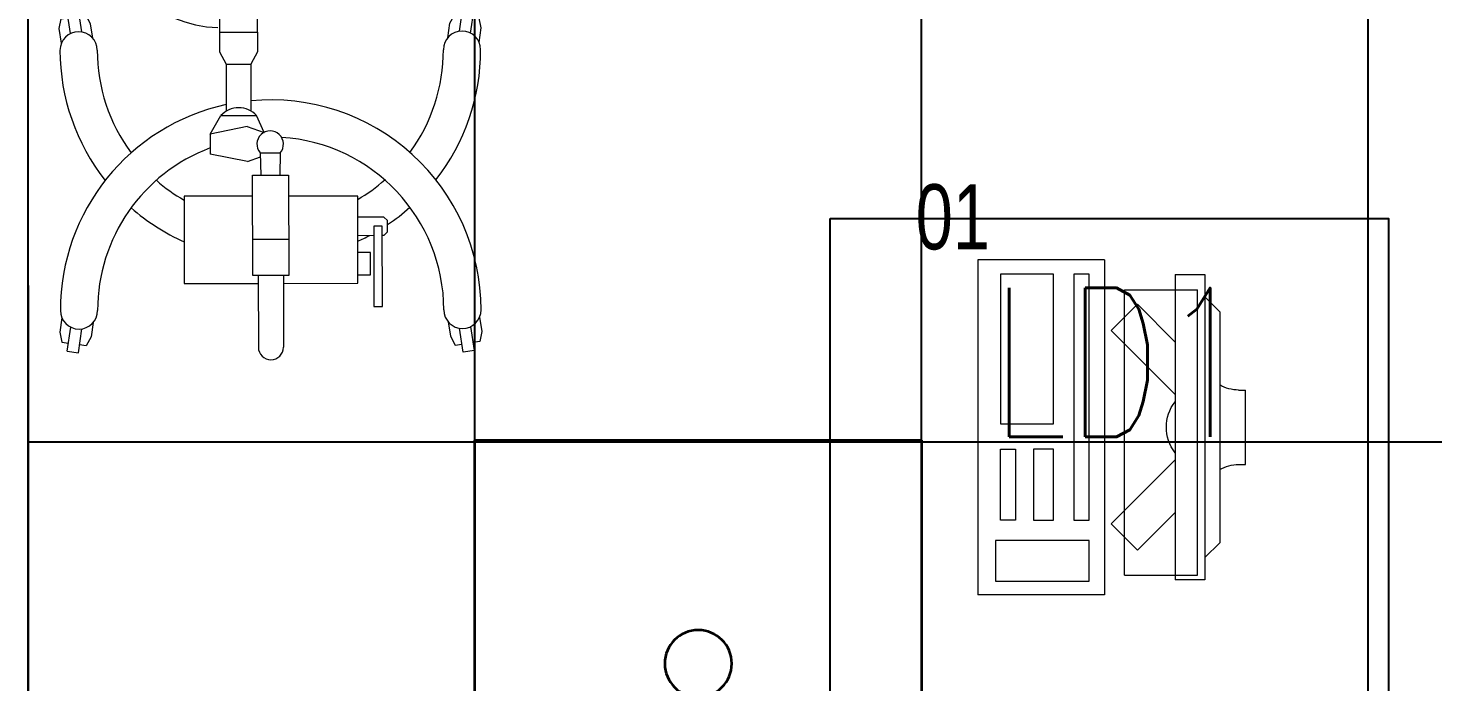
# Model space of a CAD drawing. Extents: x -12260 to 57327, y -29287 to 19916.
# Drawn here: x 44776 to 46663, y -11952 to -11074 of the extents above; entities that cross this region are included whole.
import ezdxf
from ezdxf.enums import TextEntityAlignment as Align

# ---------------------------------------------------------------- set-up
doc = ezdxf.new("R2010")
doc.units = 0
doc.header["$LTSCALE"] = 0.25
doc.linetypes.add('DASHDOT', pattern=[25.4, 12.7, -6.35, 0, -6.35])
for name, color, linetype, lineweight in [('01-First Floor$0$72_EGR_EQP_TAG', 142, 'Continuous', 5), ('01-First Floor$0$LOADING', 253, 'Continuous', 5), ('01-First Floor$0$Walls', 251, 'Continuous', 5), ('E-LITE-CIRC-NUMB', 6, 'Continuous', 25), ('E-LITE-CLNG', 150, 'Continuous', 35), ('E-LITE-CLNG-CNDT', 6, 'DASHDOT', 35), ('E-LITE-CTRL', 6, 'Continuous', 25), ('E-LITE-IDEN', 6, 'Continuous', 25)]:
    doc.layers.add(name, color=color, linetype=linetype, lineweight=lineweight)
doc.layers.add('01-First Floor$0$FALSE CEILING', color=251, linetype='Continuous')
doc.layers.add('01-First Floor$0$X-WHITE glass', color=255, linetype='Continuous')
doc.styles.add('01-First Floor$0$X3G_ENTITY_257CFD', font='swisscl.ttf', dxfattribs={"height": 200})
doc.styles.add('DC_SIMPLEX', font='SIMPLEX.shx', dxfattribs={"width": 0.7})

# ---------------------------------------------------------------- blocks, each defined once
blk = doc.blocks.new('01-First Floor$0$ITCWLS1-P')
at = {"layer": '01-First Floor$0$LOADING'}
for p, q in [((-0.17, 0.45), (-0.17, 0)), ((-0.17, 0.45), (0, 0.45)), ((0, 0.45), (0, 0)), ((-0.2651, 0.43, 0), (-0.3051, 0.43, 0)), ((-0.3051, 0.43, 0), (-0.3051, 0.02, 0)), ((-0.2651, 0.43, 0), (-0.2651, 0.02, 0)), ((-0.1496, 0.4305), (-0.1291, 0.4305)), ((-0.1291, 0.4305), (-0.1291, 0.4089)), ((-0.3251, 0.38, 0), (-0.3051, 0.4, 0)), ((-0.197, 0.4094), (-0.295, 0.4094)), ((-0.295, 0.0264), (-0.295, 0.4094)), ((-0.197, 0.0264), (-0.197, 0.4094)), ((-0.3251, 0.38, 0), (-0.3251, 0.07, 0)), ((-0.3503, 0.275), (-0.3596, 0.275)), ((-0.3596, 0.175), (-0.3596, 0.275)), ((-0.3503, 0.175), (-0.3596, 0.175)), ((-0.3251, 0.07, 0), (-0.3051, 0.05, 0)), ((-0.3051, 0.02, 0), (-0.2651, 0.02, 0)), ((-0.197, 0.0264), (-0.295, 0.0264)), ((-0.17, 0), (0, 0))]:
    blk.add_line(p, q, dxfattribs=at)
at = {"layer": '01-First Floor$0$LOADING', "extrusion": (2.48281e-10, 3.18408e-10, -1)}
for p, q in [((-0.2651, 0.3395), (-0.2144, 0.3902)), ((-0.1791, 0.3548), (-0.2144, 0.3902)), ((-0.2651, 0.2688), (-0.1791, 0.3548))]:
    blk.add_line(p, q, dxfattribs=at)
at = {"layer": '01-First Floor$0$LOADING', "extrusion": (2.48281e-10, -3.18408e-10, -1)}
for p, q in [((-0.2651, 0.1812), (-0.1791, 0.0952)), ((-0.2651, 0.1105), (-0.2144, 0.0598)), ((-0.1791, 0.0952), (-0.2144, 0.0598))]:
    blk.add_line(p, q, dxfattribs=at)
at = {"layer": '01-First Floor$0$LOADING'}
for points in [[(-0.1291, 0.4089), (-0.1291, 0.1), (-0.1496, 0.1), (-0.1496, 0.4305)], [(-0.1496, 0.1), (-0.1496, 0.1), (-0.1496, 0.1), (-0.1496, 0.1), (-0.1496, 0.1), (-0.1496, 0.1), (-0.1496, 0.1), (-0.1496, 0.1), (-0.1496, 0.1)], [(-0.1496, 0.1), (-0.1496, 0.1), (-0.1496, 0.1), (-0.1496, 0.1), (-0.1496, 0.1), (-0.1496, 0.1), (-0.1496, 0.1), (-0.1496, 0.1), (-0.1496, 0.1), (-0.1496, 0.1), (-0.1496, 0.1), (-0.1496, 0.1), (-0.1496, 0.1), (-0.1496, 0.1), (-0.1496, 0.1), (-0.1496, 0.1), (-0.1496, 0.1), (-0.1496, 0.1)], [(-0.1496, 0.1), (-0.1496, 0.1), (-0.1496, 0.1), (-0.1496, 0.1), (-0.1496, 0.1), (-0.1496, 0.1), (-0.1496, 0.1), (-0.1496, 0.1), (-0.1496, 0.1), (-0.1496, 0.1)], [(-0.1496, 0.1), (-0.1496, 0.1), (-0.1496, 0.1), (-0.1496, 0.1), (-0.1496, 0.1), (-0.1496, 0.1), (-0.1496, 0.1)], [(-0.1496, 0.1), (-0.1496, 0.1), (-0.1496, 0.1), (-0.1496, 0.1), (-0.1496, 0.1), (-0.1496, 0.1), (-0.1496, 0.1), (-0.1496, 0.1), (-0.1496, 0.1), (-0.1496, 0.1)], [(-0.1496, 0.1), (-0.1496, 0.1), (-0.1496, 0.1), (-0.1496, 0.1), (-0.1496, 0.1), (-0.1496, 0.1), (-0.1496, 0.1), (-0.1496, 0.1), (-0.1496, 0.1), (-0.1496, 0.1), (-0.1496, 0.1), (-0.1496, 0.1), (-0.1496, 0.1), (-0.1496, 0.1), (-0.1496, 0.1)], [(-0.1496, 0.1), (-0.1496, 0.1), (-0.1496, 0.1), (-0.1496, 0.1), (-0.1496, 0.1), (-0.1496, 0.1), (-0.1496, 0.1), (-0.1496, 0.1), (-0.1496, 0.1), (-0.1496, 0.1)], [(-0.1496, 0.1), (-0.1496, 0.1), (-0.1496, 0.1), (-0.1496, 0.1), (-0.1496, 0.1), (-0.1496, 0.1), (-0.1496, 0.1), (-0.1496, 0.1), (-0.1496, 0.1), (-0.1496, 0.1)], [(-0.1496, 0.1), (-0.1496, 0.1), (-0.1496, 0.1), (-0.1496, 0.1), (-0.1496, 0.1), (-0.1496, 0.1), (-0.1496, 0.1), (-0.1496, 0.1), (-0.1496, 0.1), (-0.1496, 0.1), (-0.1496, 0.1), (-0.1496, 0.1), (-0.1496, 0.1), (-0.1496, 0.1), (-0.1496, 0.1), (-0.1496, 0.1), (-0.1496, 0.1), (-0.1496, 0.1), (-0.1496, 0.1), (-0.1496, 0.1), (-0.1496, 0.1), (-0.1496, 0.1), (-0.1496, 0.1), (-0.1496, 0.1), (-0.1496, 0.1), (-0.1496, 0.1), (-0.1496, 0.1), (-0.1496, 0.1), (-0.1496, 0.1), (-0.1496, 0.1), (-0.1496, 0.1), (-0.1496, 0.1), (-0.1496, 0.1), (-0.1496, 0.1), (-0.1496, 0.1), (-0.1496, 0.1), (-0.1496, 0.1), (-0.1496, 0.1), (-0.1496, 0.1), (-0.1496, 0.1), (-0.1496, 0.1), (-0.1496, 0.1), (-0.1496, 0.1), (-0.1496, 0.1), (-0.1496, 0.1), (-0.1496, 0.1), (-0.1496, 0.1), (-0.1496, 0.1), (-0.1496, 0.1), (-0.1496, 0.1), (-0.1496, 0.1), (-0.1496, 0.1), (-0.1496, 0.1), (-0.1496, 0.1)], [(-0.1496, 0.1), (-0.1496, 0.1), (-0.1496, 0.1), (-0.1496, 0.1), (-0.1496, 0.1), (-0.1496, 0.1), (-0.1496, 0.1), (-0.1496, 0.1), (-0.1496, 0.1), (-0.1496, 0.1), (-0.1496, 0.1), (-0.1496, 0.1), (-0.1496, 0.1), (-0.1496, 0.1), (-0.1496, 0.1), (-0.1496, 0.1), (-0.1496, 0.1), (-0.1496, 0.1), (-0.1496, 0.1), (-0.1496, 0.1), (-0.1496, 0.1), (-0.1496, 0.1), (-0.1496, 0.1), (-0.1496, 0.1), (-0.1496, 0.1), (-0.1496, 0.1), (-0.1496, 0.1), (-0.1496, 0.1), (-0.1496, 0.1), (-0.1496, 0.1), (-0.1496, 0.1), (-0.1496, 0.1), (-0.1496, 0.1), (-0.1496, 0.1), (-0.1496, 0.1), (-0.1496, 0.1), (-0.1496, 0.1), (-0.1496, 0.1), (-0.1496, 0.1), (-0.1496, 0.1), (-0.1496, 0.1), (-0.1496, 0.1), (-0.1496, 0.1), (-0.1496, 0.1), (-0.1496, 0.1), (-0.1496, 0.1), (-0.1496, 0.1), (-0.1496, 0.1), (-0.1496, 0.1), (-0.1496, 0.1), (-0.1496, 0.1), (-0.1496, 0.1), (-0.1496, 0.1), (-0.1496, 0.1), (-0.1496, 0.1), (-0.1496, 0.1), (-0.1496, 0.1), (-0.1496, 0.1), (-0.1496, 0.1), (-0.1496, 0.1), (-0.1496, 0.1), (-0.1496, 0.1), (-0.1496, 0.1), (-0.1496, 0.1), (-0.1496, 0.1), (-0.1496, 0.1), (-0.1496, 0.1), (-0.1496, 0.1), (-0.1496, 0.1), (-0.1496, 0.1), (-0.1496, 0.1), (-0.1496, 0.1), (-0.1496, 0.1), (-0.1496, 0.1), (-0.1496, 0.1), (-0.1496, 0.1), (-0.1496, 0.1), (-0.1496, 0.1), (-0.1496, 0.1), (-0.1496, 0.1), (-0.1496, 0.1), (-0.1496, 0.1), (-0.1496, 0.1), (-0.1496, 0.1), (-0.1496, 0.1), (-0.1496, 0.1), (-0.1496, 0.1), (-0.1496, 0.1), (-0.1496, 0.1)], [(-0.1496, 0.1), (-0.1496, 0.1), (-0.1496, 0.1), (-0.1496, 0.1), (-0.1496, 0.1), (-0.1496, 0.1), (-0.1496, 0.1), (-0.1496, 0.1), (-0.1496, 0.1), (-0.1496, 0.1), (-0.1496, 0.1), (-0.1496, 0.1)], [(-0.1496, 0.1), (-0.1496, 0.1), (-0.1496, 0.1), (-0.1496, 0.1), (-0.1496, 0.1), (-0.1496, 0.1), (-0.1496, 0.1)], [(-0.1496, 0.1), (-0.1496, 0.1), (-0.1496, 0.1), (-0.1496, 0.1), (-0.1496, 0.1), (-0.1496, 0.1), (-0.1496, 0.1), (-0.1496, 0.1), (-0.1496, 0.1), (-0.1496, 0.1), (-0.1496, 0.1), (-0.1496, 0.1), (-0.1496, 0.1), (-0.1496, 0.1), (-0.1496, 0.1), (-0.1496, 0.1), (-0.1496, 0.1)], [(-0.1496, 0.1), (-0.1496, 0.1), (-0.1496, 0.1), (-0.1496, 0.1), (-0.1496, 0.1), (-0.1496, 0.1), (-0.1496, 0.1), (-0.1496, 0.1), (-0.1496, 0.1), (-0.1496, 0.1), (-0.1496, 0.1), (-0.1496, 0.1), (-0.1496, 0.1), (-0.1496, 0.1), (-0.1496, 0.1), (-0.1496, 0.1), (-0.1496, 0.1), (-0.1496, 0.1), (-0.1496, 0.1), (-0.1496, 0.1), (-0.1496, 0.1), (-0.1496, 0.1), (-0.1496, 0.1), (-0.1496, 0.1), (-0.1496, 0.1), (-0.1496, 0.1), (-0.1496, 0.1), (-0.1496, 0.1), (-0.1496, 0.1), (-0.1496, 0.1), (-0.1496, 0.1), (-0.1496, 0.1), (-0.1496, 0.1), (-0.1496, 0.1), (-0.1496, 0.1), (-0.1496, 0.1), (-0.1496, 0.1), (-0.1496, 0.1), (-0.1496, 0.1), (-0.1496, 0.1), (-0.1496, 0.1), (-0.1496, 0.1), (-0.1496, 0.1), (-0.1496, 0.1), (-0.1496, 0.1), (-0.1496, 0.1), (-0.1496, 0.1), (-0.1496, 0.1), (-0.1496, 0.1), (-0.1496, 0.1), (-0.1496, 0.1), (-0.1496, 0.1), (-0.1496, 0.1), (-0.1496, 0.1), (-0.1496, 0.1), (-0.1496, 0.1), (-0.1496, 0.1), (-0.1496, 0.1), (-0.1496, 0.1), (-0.1496, 0.1), (-0.1496, 0.1), (-0.1496, 0.1), (-0.1496, 0.1), (-0.1496, 0.1), (-0.1496, 0.1), (-0.1496, 0.1), (-0.1496, 0.1), (-0.1496, 0.1), (-0.1496, 0.1), (-0.1496, 0.1), (-0.1496, 0.1), (-0.1496, 0.1), (-0.1496, 0.1), (-0.1496, 0.1), (-0.1496, 0.1), (-0.1496, 0.1), (-0.1496, 0.1), (-0.1496, 0.1), (-0.1496, 0.1), (-0.1496, 0.1), (-0.1496, 0.1), (-0.1496, 0.1), (-0.1496, 0.1), (-0.1496, 0.1), (-0.1496, 0.1), (-0.1496, 0.1), (-0.1496, 0.1), (-0.1496, 0.1), (-0.1496, 0.1), (-0.1496, 0.1), (-0.1496, 0.1), (-0.1496, 0.1), (-0.1496, 0.1), (-0.1496, 0.1), (-0.1496, 0.1), (-0.1496, 0.1), (-0.1496, 0.1), (-0.1496, 0.1), (-0.1496, 0.1), (-0.1496, 0.1), (-0.1496, 0.1), (-0.1496, 0.1), (-0.1496, 0.1), (-0.1496, 0.1), (-0.1496, 0.1), (-0.1496, 0.1), (-0.1496, 0.1), (-0.1496, 0.1), (-0.1496, 0.1), (-0.1496, 0.1), (-0.1496, 0.1)], [(-0.1496, 0.1), (-0.1496, 0.1), (-0.1496, 0.1), (-0.1496, 0.1), (-0.1496, 0.1), (-0.1496, 0.1), (-0.1496, 0.1), (-0.1496, 0.1)]]:
    blk.add_lwpolyline(points, dxfattribs=at)
for points in [[(-0.1019, 0.4305), (-0.0304, 0.4305), (-0.0304, 0.2294), (-0.1019, 0.2294)], [(-0.1019, 0.1954), (-0.0747, 0.1954), (-0.0747, 0.1), (-0.1019, 0.1)], [(-0.0304, 0.1954), (-0.0508, 0.1954), (-0.0508, 0.1), (-0.0304, 0.1)], [(-0.1496, 0.1), (-0.1496, 0.1), (-0.1496, 0.1), (-0.1496, 0.1), (-0.1496, 0.1), (-0.1496, 0.1), (-0.1496, 0.1), (-0.1496, 0.1), (-0.1496, 0.1), (-0.1496, 0.1), (-0.1496, 0.1), (-0.1496, 0.1), (-0.1496, 0.1), (-0.1496, 0.1), (-0.1496, 0.1), (-0.1496, 0.1), (-0.1496, 0.1), (-0.1496, 0.1), (-0.1496, 0.1), (-0.1496, 0.1), (-0.1496, 0.1), (-0.1496, 0.1), (-0.1496, 0.1), (-0.1496, 0.1), (-0.1496, 0.1), (-0.1496, 0.1), (-0.1496, 0.1), (-0.1496, 0.1), (-0.1496, 0.1), (-0.1496, 0.1), (-0.1496, 0.1), (-0.1496, 0.1), (-0.1496, 0.1), (-0.1496, 0.1), (-0.1496, 0.1), (-0.1496, 0.1), (-0.1496, 0.1), (-0.1496, 0.1), (-0.1496, 0.1), (-0.1496, 0.1), (-0.1496, 0.1), (-0.1496, 0.1), (-0.1496, 0.1), (-0.1496, 0.1), (-0.1496, 0.1), (-0.1496, 0.1), (-0.1496, 0.1), (-0.1496, 0.1), (-0.1496, 0.1), (-0.1496, 0.1), (-0.1496, 0.1), (-0.1496, 0.1), (-0.1496, 0.1), (-0.1496, 0.1), (-0.1496, 0.1), (-0.1496, 0.1), (-0.1496, 0.1), (-0.1496, 0.1), (-0.1496, 0.1), (-0.1496, 0.1), (-0.1496, 0.1), (-0.1496, 0.1), (-0.1496, 0.1), (-0.1496, 0.1), (-0.1496, 0.1), (-0.1496, 0.1), (-0.1496, 0.1), (-0.1496, 0.1), (-0.1496, 0.1), (-0.1496, 0.1), (-0.1496, 0.1), (-0.1496, 0.1), (-0.1496, 0.1), (-0.1496, 0.1), (-0.1496, 0.1), (-0.1496, 0.1), (-0.1496, 0.1), (-0.1496, 0.1), (-0.1496, 0.1), (-0.1496, 0.1), (-0.1496, 0.1), (-0.1496, 0.1), (-0.1496, 0.1), (-0.1496, 0.1), (-0.1496, 0.1), (-0.1496, 0.1), (-0.1496, 0.1), (-0.1496, 0.1), (-0.1496, 0.1), (-0.1496, 0.1), (-0.1496, 0.1), (-0.1496, 0.1), (-0.1496, 0.1), (-0.1496, 0.1), (-0.1496, 0.1), (-0.1496, 0.1), (-0.1496, 0.1), (-0.1496, 0.1), (-0.1496, 0.1), (-0.1496, 0.1), (-0.1496, 0.1), (-0.1496, 0.1), (-0.1496, 0.1), (-0.1496, 0.1), (-0.1496, 0.1), (-0.1496, 0.1), (-0.1496, 0.1), (-0.1496, 0.1), (-0.1496, 0.1), (-0.1496, 0.1), (-0.1496, 0.1), (-0.1496, 0.1), (-0.1496, 0.1), (-0.1496, 0.1), (-0.1496, 0.1), (-0.1496, 0.1), (-0.1496, 0.1), (-0.1496, 0.1), (-0.1496, 0.1), (-0.1496, 0.1), (-0.1496, 0.1), (-0.1496, 0.1), (-0.1496, 0.1), (-0.1496, 0.1), (-0.1496, 0.1), (-0.1496, 0.1), (-0.1496, 0.1), (-0.1496, 0.1), (-0.1496, 0.1), (-0.1496, 0.1), (-0.1496, 0.1), (-0.1496, 0.1), (-0.1496, 0.1), (-0.1496, 0.1), (-0.1496, 0.1), (-0.1496, 0.1), (-0.1496, 0.1), (-0.1496, 0.1), (-0.1496, 0.1), (-0.1496, 0.1), (-0.1496, 0.1), (-0.1496, 0.1), (-0.1496, 0.1), (-0.1496, 0.1), (-0.1496, 0.1), (-0.1496, 0.1), (-0.1496, 0.1), (-0.1496, 0.1), (-0.1496, 0.1), (-0.1496, 0.1), (-0.1496, 0.1), (-0.1496, 0.1), (-0.1496, 0.1), (-0.1496, 0.1), (-0.1496, 0.1), (-0.1496, 0.1), (-0.1496, 0.1), (-0.1496, 0.1), (-0.1496, 0.1), (-0.1496, 0.1), (-0.1496, 0.1), (-0.1496, 0.1), (-0.1496, 0.1), (-0.1496, 0.1), (-0.1496, 0.1), (-0.1496, 0.1), (-0.1496, 0.1), (-0.1496, 0.1), (-0.1496, 0.1), (-0.1496, 0.1), (-0.1496, 0.1), (-0.1496, 0.1), (-0.1496, 0.1), (-0.1496, 0.1), (-0.1496, 0.1), (-0.1496, 0.1), (-0.1496, 0.1), (-0.1496, 0.1), (-0.1496, 0.1), (-0.1496, 0.1), (-0.1496, 0.1), (-0.1496, 0.1), (-0.1496, 0.1), (-0.1496, 0.1), (-0.1496, 0.1), (-0.1496, 0.1), (-0.1496, 0.1), (-0.1496, 0.1), (-0.1496, 0.1), (-0.1496, 0.1), (-0.1496, 0.1), (-0.1496, 0.1), (-0.1496, 0.1), (-0.1496, 0.1), (-0.1496, 0.1), (-0.1496, 0.1), (-0.1496, 0.1), (-0.1496, 0.1), (-0.1496, 0.1), (-0.1496, 0.1), (-0.1496, 0.1), (-0.1496, 0.1), (-0.1496, 0.1), (-0.1496, 0.1), (-0.1496, 0.1), (-0.1496, 0.1), (-0.1496, 0.1), (-0.1496, 0.1), (-0.1496, 0.1), (-0.1496, 0.1), (-0.1496, 0.1), (-0.1496, 0.1), (-0.1496, 0.1), (-0.1496, 0.1), (-0.1496, 0.1), (-0.1496, 0.1), (-0.1496, 0.1), (-0.1496, 0.1), (-0.1496, 0.1), (-0.1496, 0.1), (-0.1496, 0.1), (-0.1496, 0.1), (-0.1496, 0.1), (-0.1496, 0.1), (-0.1496, 0.1), (-0.1496, 0.1), (-0.1496, 0.1), (-0.1496, 0.1), (-0.1496, 0.1), (-0.1496, 0.1), (-0.1496, 0.1), (-0.1496, 0.1), (-0.1496, 0.1), (-0.1496, 0.1), (-0.1496, 0.1), (-0.1496, 0.1), (-0.1496, 0.1), (-0.1496, 0.1), (-0.1496, 0.1), (-0.1496, 0.1), (-0.1496, 0.1), (-0.1496, 0.1), (-0.1496, 0.1), (-0.1496, 0.1), (-0.1496, 0.1), (-0.1496, 0.1), (-0.1496, 0.1), (-0.1496, 0.1), (-0.1496, 0.1), (-0.1496, 0.1), (-0.1496, 0.1), (-0.1496, 0.1), (-0.1496, 0.1), (-0.1496, 0.1), (-0.1496, 0.1), (-0.1496, 0.1), (-0.1496, 0.1), (-0.1496, 0.1), (-0.1496, 0.1), (-0.1496, 0.1), (-0.1496, 0.1), (-0.1496, 0.1), (-0.1496, 0.1), (-0.1496, 0.1), (-0.1496, 0.1), (-0.1496, 0.1), (-0.1496, 0.1), (-0.1496, 0.1), (-0.1496, 0.1), (-0.1496, 0.1), (-0.1496, 0.1), (-0.1496, 0.1), (-0.1496, 0.1), (-0.1496, 0.1), (-0.1496, 0.1), (-0.1496, 0.1), (-0.1496, 0.1)], [(-0.1496, 0.1), (-0.1496, 0.1), (-0.1496, 0.1), (-0.1496, 0.1), (-0.1496, 0.1), (-0.1496, 0.1), (-0.1496, 0.1), (-0.1496, 0.1), (-0.1496, 0.1), (-0.1496, 0.1), (-0.1496, 0.1), (-0.1496, 0.1), (-0.1496, 0.1), (-0.1496, 0.1), (-0.1496, 0.1), (-0.1496, 0.1), (-0.1496, 0.1), (-0.1496, 0.1), (-0.1496, 0.1), (-0.1496, 0.1), (-0.1496, 0.1), (-0.1496, 0.1), (-0.1496, 0.1), (-0.1496, 0.1), (-0.1496, 0.1), (-0.1496, 0.1), (-0.1496, 0.1), (-0.1496, 0.1), (-0.1496, 0.1), (-0.1496, 0.1), (-0.1496, 0.1), (-0.1496, 0.1), (-0.1496, 0.1), (-0.1496, 0.1), (-0.1496, 0.1), (-0.1496, 0.1), (-0.1496, 0.1), (-0.1496, 0.1), (-0.1496, 0.1), (-0.1496, 0.1), (-0.1496, 0.1), (-0.1496, 0.1), (-0.1496, 0.1), (-0.1496, 0.1), (-0.1496, 0.1), (-0.1496, 0.1), (-0.1496, 0.1), (-0.1496, 0.1), (-0.1496, 0.1), (-0.1496, 0.1), (-0.1496, 0.1), (-0.1496, 0.1), (-0.1496, 0.1), (-0.1496, 0.1), (-0.1496, 0.1), (-0.1496, 0.1), (-0.1496, 0.1), (-0.1496, 0.1), (-0.1496, 0.1), (-0.1496, 0.1), (-0.1496, 0.1), (-0.1496, 0.1), (-0.1496, 0.1), (-0.1496, 0.1), (-0.1496, 0.1), (-0.1496, 0.1), (-0.1496, 0.1), (-0.1496, 0.1), (-0.1496, 0.1), (-0.1496, 0.1), (-0.1496, 0.1), (-0.1496, 0.1), (-0.1496, 0.1), (-0.1496, 0.1), (-0.1496, 0.1), (-0.1496, 0.1), (-0.1496, 0.1), (-0.1496, 0.1), (-0.1496, 0.1), (-0.1496, 0.1), (-0.1496, 0.1), (-0.1496, 0.1), (-0.1496, 0.1), (-0.1496, 0.1), (-0.1496, 0.1), (-0.1496, 0.1), (-0.1496, 0.1), (-0.1496, 0.1), (-0.1496, 0.1), (-0.1496, 0.1), (-0.1496, 0.1), (-0.1496, 0.1), (-0.1496, 0.1), (-0.1496, 0.1), (-0.1496, 0.1), (-0.1496, 0.1), (-0.1496, 0.1), (-0.1496, 0.1), (-0.1496, 0.1), (-0.1496, 0.1), (-0.1496, 0.1), (-0.1496, 0.1), (-0.1496, 0.1), (-0.1496, 0.1), (-0.1496, 0.1), (-0.1496, 0.1), (-0.1496, 0.1), (-0.1496, 0.1), (-0.1496, 0.1), (-0.1496, 0.1), (-0.1496, 0.1), (-0.1496, 0.1), (-0.1496, 0.1), (-0.1496, 0.1), (-0.1496, 0.1), (-0.1496, 0.1), (-0.1496, 0.1), (-0.1496, 0.1), (-0.1496, 0.1), (-0.1496, 0.1), (-0.1496, 0.1), (-0.1496, 0.1), (-0.1496, 0.1), (-0.1496, 0.1), (-0.1496, 0.1), (-0.1496, 0.1), (-0.1496, 0.1), (-0.1496, 0.1), (-0.1496, 0.1), (-0.1496, 0.1), (-0.1496, 0.1), (-0.1496, 0.1), (-0.1496, 0.1), (-0.1496, 0.1), (-0.1496, 0.1), (-0.1496, 0.1), (-0.1496, 0.1), (-0.1496, 0.1), (-0.1496, 0.1), (-0.1496, 0.1), (-0.1496, 0.1), (-0.1496, 0.1), (-0.1496, 0.1), (-0.1496, 0.1), (-0.1496, 0.1), (-0.1496, 0.1), (-0.1496, 0.1), (-0.1496, 0.1), (-0.1496, 0.1), (-0.1496, 0.1), (-0.1496, 0.1), (-0.1496, 0.1), (-0.1496, 0.1), (-0.1496, 0.1), (-0.1496, 0.1), (-0.1496, 0.1), (-0.1496, 0.1), (-0.1496, 0.1), (-0.1496, 0.1), (-0.1496, 0.1), (-0.1496, 0.1), (-0.1496, 0.1), (-0.1496, 0.1), (-0.1496, 0.1), (-0.1496, 0.1), (-0.1496, 0.1), (-0.1496, 0.1), (-0.1496, 0.1), (-0.1496, 0.1), (-0.1496, 0.1), (-0.1496, 0.1), (-0.1496, 0.1), (-0.1496, 0.1), (-0.1496, 0.1), (-0.1496, 0.1), (-0.1496, 0.1), (-0.1496, 0.1), (-0.1496, 0.1), (-0.1496, 0.1), (-0.1496, 0.1), (-0.1496, 0.1), (-0.1496, 0.1), (-0.1496, 0.1), (-0.1496, 0.1), (-0.1496, 0.1), (-0.1496, 0.1), (-0.1496, 0.1), (-0.1496, 0.1), (-0.1496, 0.1), (-0.1496, 0.1), (-0.1496, 0.1), (-0.1496, 0.1), (-0.1496, 0.1), (-0.1496, 0.1), (-0.1496, 0.1), (-0.1496, 0.1), (-0.1496, 0.1), (-0.1496, 0.1), (-0.1496, 0.1), (-0.1496, 0.1), (-0.1496, 0.1), (-0.1496, 0.1), (-0.1496, 0.1), (-0.1496, 0.1), (-0.1496, 0.1), (-0.1496, 0.1), (-0.1496, 0.1), (-0.1496, 0.1), (-0.1496, 0.1), (-0.1496, 0.1), (-0.1496, 0.1), (-0.1496, 0.1), (-0.1496, 0.1), (-0.1496, 0.1)], [(-0.1496, 0.1), (-0.1496, 0.1), (-0.1496, 0.1), (-0.1496, 0.1), (-0.1496, 0.1), (-0.1496, 0.1), (-0.1496, 0.1), (-0.1496, 0.1), (-0.1496, 0.1), (-0.1496, 0.1), (-0.1496, 0.1), (-0.1496, 0.1), (-0.1496, 0.1), (-0.1496, 0.1), (-0.1496, 0.1), (-0.1496, 0.1), (-0.1496, 0.1), (-0.1496, 0.1), (-0.1496, 0.1), (-0.1496, 0.1), (-0.1496, 0.1), (-0.1496, 0.1), (-0.1496, 0.1), (-0.1496, 0.1), (-0.1496, 0.1), (-0.1496, 0.1), (-0.1496, 0.1), (-0.1496, 0.1), (-0.1496, 0.1), (-0.1496, 0.1), (-0.1496, 0.1), (-0.1496, 0.1), (-0.1496, 0.1), (-0.1496, 0.1), (-0.1496, 0.1), (-0.1496, 0.1), (-0.1496, 0.1), (-0.1496, 0.1), (-0.1496, 0.1), (-0.1496, 0.1), (-0.1496, 0.1), (-0.1496, 0.1), (-0.1496, 0.1), (-0.1496, 0.1), (-0.1496, 0.1), (-0.1496, 0.1), (-0.1496, 0.1), (-0.1496, 0.1), (-0.1496, 0.1), (-0.1496, 0.1), (-0.1496, 0.1), (-0.1496, 0.1), (-0.1496, 0.1), (-0.1496, 0.1), (-0.1496, 0.1), (-0.1496, 0.1), (-0.1496, 0.1), (-0.1496, 0.1), (-0.1496, 0.1), (-0.1496, 0.1), (-0.1496, 0.1), (-0.1496, 0.1), (-0.1496, 0.1), (-0.1496, 0.1), (-0.1496, 0.1), (-0.1496, 0.1), (-0.1496, 0.1), (-0.1496, 0.1), (-0.1496, 0.1), (-0.1496, 0.1), (-0.1496, 0.1), (-0.1496, 0.1), (-0.1496, 0.1), (-0.1496, 0.1), (-0.1496, 0.1), (-0.1496, 0.1), (-0.1496, 0.1), (-0.1496, 0.1), (-0.1496, 0.1), (-0.1496, 0.1), (-0.1496, 0.1), (-0.1496, 0.1), (-0.1496, 0.1), (-0.1496, 0.1), (-0.1496, 0.1), (-0.1496, 0.1), (-0.1496, 0.1), (-0.1496, 0.1), (-0.1496, 0.1), (-0.1496, 0.1), (-0.1496, 0.1), (-0.1496, 0.1), (-0.1496, 0.1), (-0.1496, 0.1), (-0.1496, 0.1), (-0.1496, 0.1), (-0.1496, 0.1), (-0.1496, 0.1), (-0.1496, 0.1), (-0.1496, 0.1), (-0.1496, 0.1), (-0.1496, 0.1), (-0.1496, 0.1), (-0.1496, 0.1), (-0.1496, 0.1), (-0.1496, 0.1), (-0.1496, 0.1), (-0.1496, 0.1), (-0.1496, 0.1), (-0.1496, 0.1), (-0.1496, 0.1), (-0.1496, 0.1), (-0.1496, 0.1), (-0.1496, 0.1), (-0.1496, 0.1), (-0.1496, 0.1), (-0.1496, 0.1), (-0.1496, 0.1), (-0.1496, 0.1), (-0.1496, 0.1), (-0.1496, 0.1), (-0.1496, 0.1), (-0.1496, 0.1), (-0.1496, 0.1), (-0.1496, 0.1), (-0.1496, 0.1), (-0.1496, 0.1), (-0.1496, 0.1), (-0.1496, 0.1), (-0.1496, 0.1), (-0.1496, 0.1), (-0.1496, 0.1), (-0.1496, 0.1), (-0.1496, 0.1), (-0.1496, 0.1), (-0.1496, 0.1), (-0.1496, 0.1), (-0.1496, 0.1), (-0.1496, 0.1), (-0.1496, 0.1), (-0.1496, 0.1), (-0.1496, 0.1), (-0.1496, 0.1), (-0.1496, 0.1), (-0.1496, 0.1), (-0.1496, 0.1), (-0.1496, 0.1), (-0.1496, 0.1), (-0.1496, 0.1), (-0.1496, 0.1), (-0.1496, 0.1), (-0.1496, 0.1), (-0.1496, 0.1), (-0.1496, 0.1), (-0.1496, 0.1), (-0.1496, 0.1), (-0.1496, 0.1), (-0.1496, 0.1), (-0.1496, 0.1), (-0.1496, 0.1), (-0.1496, 0.1), (-0.1496, 0.1), (-0.1496, 0.1), (-0.1496, 0.1), (-0.1496, 0.1), (-0.1496, 0.1), (-0.1496, 0.1), (-0.1496, 0.1), (-0.1496, 0.1), (-0.1496, 0.1), (-0.1496, 0.1), (-0.1496, 0.1), (-0.1496, 0.1), (-0.1496, 0.1), (-0.1496, 0.1), (-0.1496, 0.1), (-0.1496, 0.1), (-0.1496, 0.1), (-0.1496, 0.1), (-0.1496, 0.1), (-0.1496, 0.1), (-0.1496, 0.1), (-0.1496, 0.1), (-0.1496, 0.1), (-0.1496, 0.1), (-0.1496, 0.1), (-0.1496, 0.1), (-0.1496, 0.1), (-0.1496, 0.1), (-0.1496, 0.1), (-0.1496, 0.1), (-0.1496, 0.1), (-0.1496, 0.1), (-0.1496, 0.1), (-0.1496, 0.1), (-0.1496, 0.1), (-0.1496, 0.1), (-0.1496, 0.1), (-0.1496, 0.1), (-0.1496, 0.1), (-0.1496, 0.1), (-0.1496, 0.1), (-0.1496, 0.1), (-0.1496, 0.1), (-0.1496, 0.1), (-0.1496, 0.1), (-0.1496, 0.1), (-0.1496, 0.1), (-0.1496, 0.1), (-0.1496, 0.1), (-0.1496, 0.1), (-0.1496, 0.1), (-0.1496, 0.1), (-0.1496, 0.1), (-0.1496, 0.1), (-0.1496, 0.1), (-0.1496, 0.1), (-0.1496, 0.1), (-0.1496, 0.1)], [(-0.1496, 0.0727), (-0.0236, 0.0727), (-0.0236, 0.0182), (-0.1496, 0.0182)]]:
    blk.add_lwpolyline(points, close=True, dxfattribs=at)
for centre, radius, start, end in [((-0.3503, 0.325), 0.05, 270, 300.3093), ((-0.3089, 0.225), 0.0556, 321.9431, 38.0569), ((-0.3503, 0.125), 0.05, 59.6907, 90)]:
    blk.add_arc(centre, radius, start, end, dxfattribs=at)
blk = doc.blocks.new('01-First Floor$0$mobile light')
at = {"layer": '01-First Floor$0$LOADING'}
for p, q in [((1883.78, -497.56), (1883.65, -498.45)), ((1885.1, -497.29), (1883.78, -497.56)), ((1887.04, -497.59), (1885.1, -497.29)), ((1923.94, -497.59), (1925.88, -497.29)), ((1925.88, -497.29), (1927.2, -497.56)), ((1927.2, -497.56), (1927.33, -498.45)), ((1882.58, -498.29), (1882.35, -499.8)), ((1882.35, -499.8), (1885.55, -500.28)), ((1882.58, -498.29), (1885.78, -498.78)), ((1883.28, -500.85), (1883.42, -499.96)), ((1928.41, -498.29), (1925.2, -498.78)), ((1928.63, -499.8), (1925.43, -500.28)), ((1927.7, -500.85), (1927.56, -499.96)), ((1928.41, -498.29), (1928.63, -499.8)), ((1884.47, -501.5), (1883.28, -500.85)), ((1886.4, -501.79), (1884.47, -501.5)), ((1924.58, -501.79), (1926.52, -501.5)), ((1926.52, -501.5), (1927.7, -500.85)), ((1947.59, -502.62), (1941.09, -502.62)), ((1948.76, -501.94), (1947.59, -502.62)), ((1947.59, -502.62), (1947.59, -505.45)), ((1948.15, -506.5), (1952.41, -502.55)), ((1953.47, -501.94), (1948.76, -501.94)), ((1958.23, -506.5), (1953.47, -501.94)), ((1947.59, -505.45), (1941.09, -505.45)), ((1947.59, -505.45), (1948.15, -506.5)), ((1946.6, -512.08), (1948.15, -506.5)), ((1958.23, -506.5), (1948.15, -506.5)), ((1959.78, -512.08), (1958.23, -506.5)), ((1963.08, -509.67), (1943.3, -509.67)), ((1959.78, -512.08), (1946.6, -512.08)), ((1908.01, -522.53), (1909, -517.55)), ((1911.69, -517.55), (1909, -517.55)), ((1912.69, -522.53), (1911.69, -517.55)), ((1911.69, -517.55), (1914.17, -518.99)), ((1922.73, -518.8), (1921.08, -519.69)), ((1925.38, -518.8), (1922.73, -518.8)), ((1914.17, -518.99), (1914.17, -523.77)), ((1921.08, -519.69), (1914.74, -519.69)), ((1921.08, -519.69), (1921.08, -523.01)), ((1921.08, -519.69), (1921.08, -523.01)), ((1908.01, -522.53), (1908.62, -524.28)), ((1912.69, -522.53), (1911.9, -524.78)), ((1892.68, -523.97), (1883.05, -523.97)), ((1892.68, -528.06), (1892.68, -523.24)), ((1892.68, -523.24), (1906.16, -523.24)), ((1897.5, -528.06), (1897.5, -523.24)), ((1906.16, -523.24), (1906.16, -528.06)), ((1909.15, -524.25), (1906.16, -524.32)), ((1909.15, -524.25), (1909.15, -526.94)), ((1911.9, -524.78), (1914.17, -523.77)), ((1921.08, -523.01), (1914.77, -523.01)), ((1922.73, -523.93), (1921.08, -523.04)), ((1925.38, -523.93), (1922.73, -523.93)), ((1892.68, -527.34), (1883.05, -527.34)), ((1906.16, -528.06), (1892.68, -528.06)), ((1909.15, -526.94), (1906.16, -526.87)), ((1884.47, -549.77), (1883.28, -550.42)), ((1883.28, -550.42), (1883.42, -551.31)), ((1886.4, -549.48), (1884.47, -549.77)), ((1924.58, -549.48), (1926.52, -549.77)), ((1926.52, -549.77), (1927.7, -550.42)), ((1927.7, -550.42), (1927.56, -551.31)), ((1882.35, -551.47), (1885.55, -550.99)), ((1882.58, -552.98), (1882.35, -551.47)), ((1882.58, -552.98), (1885.78, -552.5)), ((1883.78, -553.71), (1883.65, -552.82)), ((1928.41, -552.98), (1925.2, -552.5)), ((1928.63, -551.47), (1925.43, -550.99)), ((1927.2, -553.71), (1927.33, -552.82)), ((1928.41, -552.98), (1928.63, -551.47)), ((1885.1, -553.98), (1883.78, -553.71)), ((1887.04, -553.69), (1885.1, -553.98)), ((1923.94, -553.69), (1925.88, -553.98)), ((1925.88, -553.98), (1927.2, -553.71))]:
    blk.add_line(p, q, dxfattribs=at)
for points in [[(1903.33, -523.24), (1903.33, -514.02), (1891.61, -514.02), (1891.61, -523.97)], [(1954.27, -524.55), (1954.27, -528.82), (1952.05, -528.82), (1952.05, -524.5)], [(1891.61, -527.34), (1891.61, -537.34), (1903.33, -537.34), (1903.33, -528.06)], [(1892.74, -537.34), (1892.74, -539.04), (1895.76, -539.04), (1895.76, -537.34)], [(1898.05, -537.34), (1898.05, -539.5)], [(1898.05, -540.63), (1898.05, -540.87), (1898.53, -541.35), (1900.02, -541.35), (1900.5, -540.87), (1900.5, -537.34)]]:
    blk.add_lwpolyline(points, dxfattribs=at)
for points in [[(1929.78, -518.8), (1925.38, -518.8), (1925.38, -523.93), (1929.78, -523.93)], [(1899.3, -539.5), (1888.5, -539.5), (1888.5, -540.63), (1899.3, -540.63)]]:
    blk.add_lwpolyline(points, close=True, dxfattribs=at)
for centre, radius in [((1945.96, -511.25), 0.793), ((1960.42, -511.25), 0.793), ((1953.01, -531.79), 8.32), ((1953.01, -531.79), 7.35), ((1938.31, -531.85), 0.793), ((1968.07, -531.85), 0.793), ((1953.19, -546.77), 0.793)]:
    blk.add_circle(centre, radius, dxfattribs=at)
for centre, radius, start, end in [((1888.02, -499.89), 2.5, 90, 270), ((1888.02, -525.64), 28.25, 12.1463, 90), ((1922.96, -525.64), 28.25, 90, 128.2073), ((1922.96, -499.89), 2.5, 270, 90), ((1888.02, -525.64), 23.25, 20.3387, 90), ((1922.96, -525.64), 23.25, 90, 126.3743), ((1942.82, -519.31), 16.86, 97.1293, 177.6115), ((1942.82, -519.31), 13.97, 97.1293, 177.6115), ((1922.96, -525.64), 28.25, 138.4974, 155.7305), ((1922.96, -525.64), 23.25, 138.7224, 150.0382), ((1980.13, -532.49), 43.32, 148.2167, 181.2501), ((1926.25, -532.49), 43.32, 358.7499, 31.7833), ((1946.6, -514.96), 2.89, 90, 152.4092), ((1959.78, -514.96), 2.89, 27.5908, 90), ((1980.13, -532.49), 40.72, 152.4092, 181.2501), ((1926.25, -532.49), 40.72, 358.7499, 27.5908), ((1911.94, -521.38), 3.27, 313.0112, 46.9888), ((1883.05, -525.65), 1.68, 90, 270), ((1888.02, -525.64), 28.25, 270, 5.3386), ((1910.32, -525.6), 1.78, 229.0673, 130.9327), ((1888.02, -525.64), 23.25, 270, 356.3184), ((1953.19, -531.93), 16.44, 185.2361, 354.7639), ((1953.19, -531.93), 13.84, 185.2361, 354.7639), ((1922.96, -525.64), 28.25, 204.483, 208.105), ((1922.96, -525.64), 23.25, 210.2349, 221.2776), ((1922.96, -525.64), 28.25, 213.7985, 221.5026), ((1922.96, -525.64), 23.25, 233.6257, 270), ((1888.02, -551.39), 2.5, 90, 270), ((1922.96, -525.64), 28.25, 231.7927, 270), ((1922.96, -551.39), 2.5, 270, 90)]:
    blk.add_arc(centre, radius, start, end, dxfattribs=at)
blk = doc.blocks.new('01-First Floor')
at = {"layer": '01-First Floor$0$FALSE CEILING', "linetype": 'Continuous'}
for p, q in [((45376, -12830), (45376, -9540)), ((45976, -12830), (45976, -9540)), ((46576, -12830), (46576, -9540)), ((44776, -11630), (48976, -11630))]:
    blk.add_line(p, q, dxfattribs=at)
at = {"layer": '01-First Floor$0$FALSE CEILING'}
blk.add_lwpolyline([(44776, -9540), (48976, -9540), (48976, -12830), (44776, -12830)], close=True, dxfattribs=at)
at = {"layer": '01-First Floor$0$FALSE CEILING', "elevation": -0.1}
blk.add_lwpolyline([(45853.3, -11330), (46603.3, -11330), (46603.3, -12830), (45853.3, -12830)], close=True, dxfattribs=at)
at = {"layer": '01-First Floor$0$LOADING', "elevation": -0.1}
blk.add_lwpolyline([(45853.3, -11330), (46603.3, -11330), (46603.3, -12830), (45853.3, -12830)], close=True, dxfattribs=at)
at = {"layer": '01-First Floor$0$Walls'}
for q in [(44776, -12830), (44776, -11420, 0)]:
    blk.add_line((44776, -10620), q, dxfattribs=at)
at = {"layer": '01-First Floor$0$X-WHITE glass', "color": 253, "lineweight": 30, "ltscale": 6, "true_color": 0x9898cc}
blk.add_line((44776, -11420, 0), (44776, -12830, -0.1), dxfattribs=at)
at = {"layer": '01-First Floor$0$LOADING', "xscale": 10, "yscale": 10, "zscale": 10, "rotation": 90.09013921250734}
blk.add_blockref('01-First Floor$0$mobile light', (39875.2, -30341.7, -0.2), dxfattribs=at)
at = {"layer": '01-First Floor$0$LOADING', "extrusion": (-8.01373e-06, 1.94101e-16, 1), "xscale": -1000.000000000013, "yscale": 1000.000000000013, "zscale": 1000.000000000013, "rotation": 359.9999999999992}
blk.add_blockref('01-First Floor$0$ITCWLS1-P', (46051.5, -11835.5, -0.5), dxfattribs=at)
at = {"layer": '01-First Floor$0$72_EGR_EQP_TAG', "insert": (46018, -11284.1, -0.1), "char_height": 87.47, "attachment_point": 2, "style": '01-First Floor$0$X3G_ENTITY_257CFD'}
blk.add_mtext('01', dxfattribs=at)
blk = doc.blocks.new('*U16')
blk.add_lwpolyline([(-300, 300), (-300, -300), (300, -300), (300, 300)], close=True)
blk.add_circle((0, 0), 45)
at = {"layer": 'E-LITE-CIRC-NUMB', "style": 'DC_SIMPLEX', "width": 0.7, "flags": 8}
blk.add_attdef('CIRCUIT', text='', height=200, rotation=0, dxfattribs=at).set_placement((-473.9, 300), align=Align.RIGHT)
at = {"layer": 'E-LITE-CTRL', "style": 'DC_SIMPLEX', "width": 0.7, "flags": 8}
blk.add_attdef('CONTROL', (1118.9, -935), '', height=200, rotation=360, dxfattribs=at)
at = {"layer": 'E-LITE-IDEN', "style": 'DC_SIMPLEX', "width": 0.7, "flags": 8}
blk.add_attdef('TYPE', (460.4, 457.6), '', height=200, rotation=360, dxfattribs=at)

msp = doc.modelspace()

# ---------------------------------------------------------------- block references
at = {"layer": 'E-LITE-CLNG'}
ref = msp.add_blockref('*U16', (45676.1, -11927.9, -0.1), dxfattribs=dict(at, xscale=-1))
ref.add_attrib('TYPE', 'LD1', (46069.6, -11623.4, -0.1), dxfattribs={"layer": 'E-LITE-IDEN', "height": 200, "rotation": 0, "style": 'DC_SIMPLEX', "width": 0.7, "flags": 8})
at = {"layer": 'E-LITE-CLNG-CNDT'}
msp.add_blockref('01-First Floor', (0, 0), dxfattribs=at)

doc.saveas('drawing.dxf')
